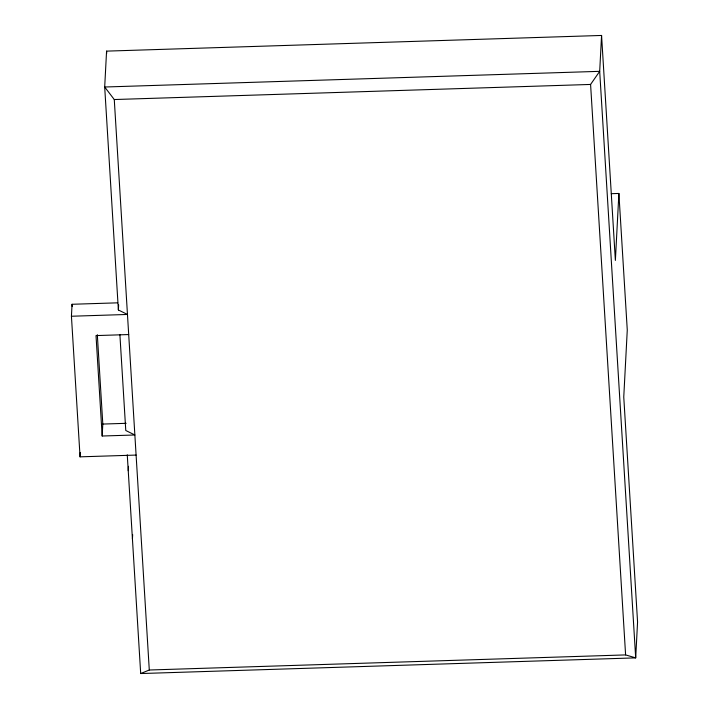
<?xml version="1.0" encoding="UTF-8"?>
<svg xmlns="http://www.w3.org/2000/svg" width="709" height="709" viewBox="0 0 709 709"><rect width="100%" height="100%" fill="white"/><g stroke="black" fill="none" stroke-linecap="round" stroke-linejoin="round"><path stroke-width="1.06" d="M136.101 455.072L80.064 456.844L71.432 316.241L72.061 304.276L117.667 302.832M80.064 456.844L80.285 452.502M611.282 193.69L618.886 193.451L615.377 260.425L601.569 35.45L106.572 51.128L104.693 87.012L118.376 309.975L127.469 314.459L71.432 316.241M119.883 334.48L125.777 430.496L134.861 434.989L102.176 436.017L102.805 424.062L97.319 334.666M118.376 309.975L118.651 304.852M128.24 470.67L128.471 466.318M132.432 538.964L132.663 534.621M601.569 35.45L599.69 71.334L635.689 657.872L140.692 673.55L127.265 454.815M618.886 193.451L627.27 330.039L623.76 397.013L637.568 621.988L635.689 657.872L625.604 654.912L590.588 84.442L599.69 71.334L104.693 87.012L114.273 99.535L149.289 670.005L140.692 673.55M114.273 99.535L590.588 84.442M128.701 334.551L96.016 335.587L102.176 436.017M102.805 424.062L126.149 423.317M149.289 670.005L625.604 654.912M106.572 51.128L106.713 53.335M72.061 304.276L72.194 306.474"/></g></svg>
